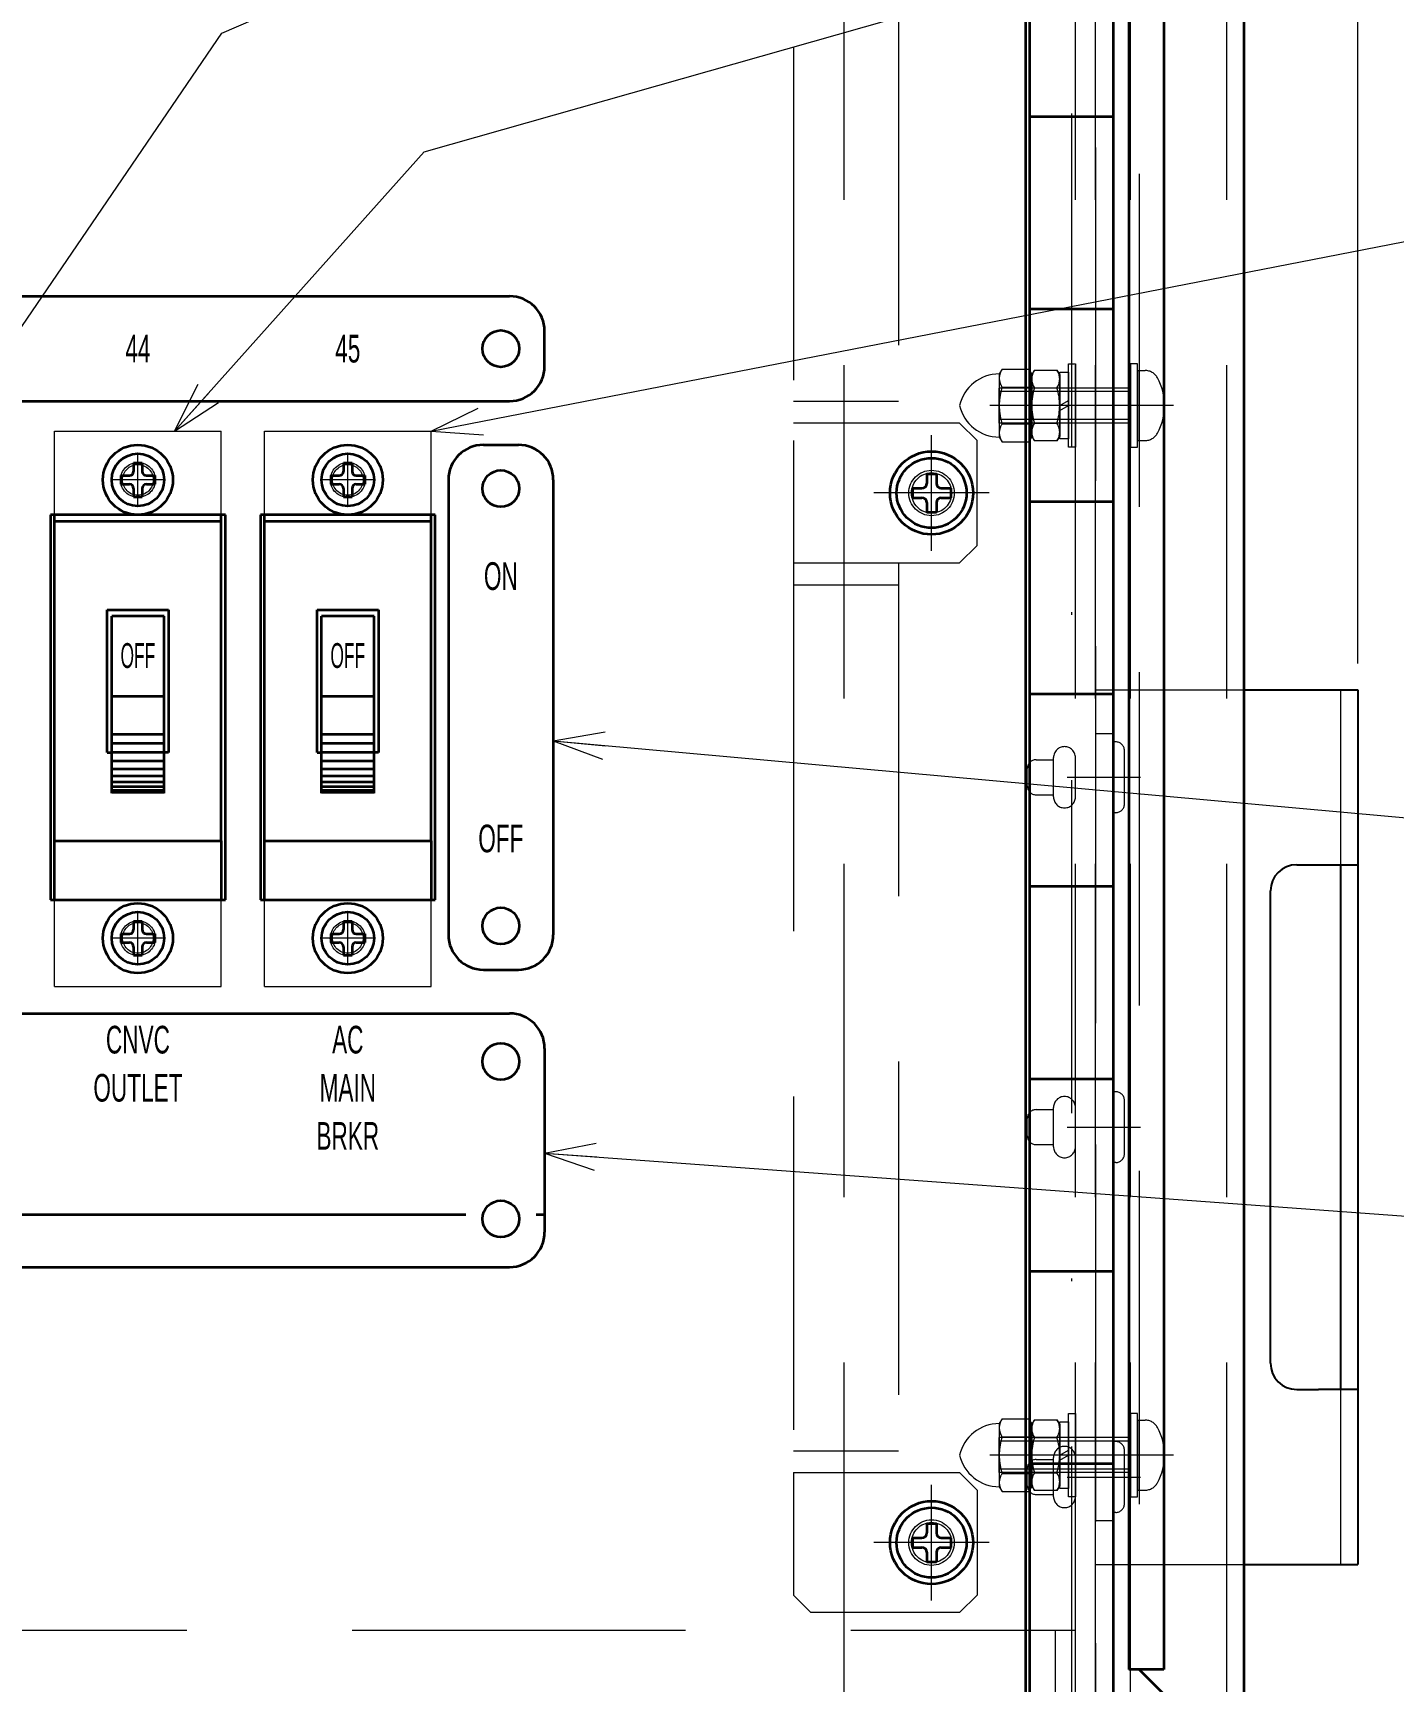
# Model space of a CAD drawing. Header units: millimetres. Extents: x 10 to 832, y 7 to 590.
# Drawn here: x 447 to 498.8, y 248.1 to 310.9 of the extents above; entities that cross this region are included whole.
import ezdxf
from ezdxf.enums import TextEntityAlignment as Align

# ---------------------------------------------------------------- set-up
doc = ezdxf.new("R2010")
doc.units = ezdxf.units.MM
doc.linetypes.add('DASHDOT', pattern=[25.3, 12.7, -6.3, 0, -6.3])
doc.linetypes.add('DASHED', pattern=[19, 12.7, -6.3])
for name, color, linetype in [('GR1_01', 7, 'Continuous'), ('GR1_02', 7, 'Continuous'), ('GR1_03', 7, 'Continuous'), ('GR1_04', 7, 'Continuous'), ('GR1_07', 7, 'Continuous'), ('GR1_08', 7, 'Continuous'), ('GR1_10', 7, 'Continuous'), ('GR1_11', 7, 'Continuous'), ('GR1_15', 7, 'Continuous'), ('GR1_16', 7, 'Continuous')]:
    doc.layers.add(name, color=color, linetype=linetype)
doc.styles.add('HG丸ｺﾞｼｯｸM-PRO', font='')
doc.styles.get('HG丸ｺﾞｼｯｸM-PRO').set_extended_font_data('HG丸ｺﾞｼｯｸM-PRO')

# ---------------------------------------------------------------- blocks, each defined once
blk = doc.blocks.new('BLKF030')
at = {"layer": 'GR1_04', "color": 3, "linetype": 'Continuous', "lineweight": 35}
for p, q in [((455.825, 277.833), (455.825, 292.498)), ((455.825, 292.253), (462.175, 292.253)), ((462.175, 280.077), (462.175, 292.498)), ((457.833, 283.447), (457.833, 288.88)), ((457.833, 288.88), (460.167, 288.88)), ((460, 288.644), (458, 288.644)), ((458, 281.889), (458, 288.644)), ((460, 281.889), (460, 288.644)), ((460.167, 288.88), (460.167, 283.447)), ((458, 285.596), (460, 285.596)), ((460, 284.131), (458, 284.131)), ((457.833, 283.447), (458, 283.447)), ((460, 283.78), (458, 283.78)), ((460, 283.438), (458, 283.438)), ((460.167, 283.447), (460, 283.447)), ((460, 283.113), (458, 283.113)), ((460, 282.813), (458, 282.813)), ((460, 282.546), (458, 282.546)), ((460, 282.317), (458, 282.317)), ((460, 282.134), (458, 282.134)), ((460, 281.999), (458, 281.999)), ((460, 281.917), (458, 281.917)), ((455.825, 280.077), (462.175, 280.077)), ((462.175, 280.077), (462.175, 277.833))]:
    blk.add_line(p, q, dxfattribs=at)
at = {"layer": 'GR1_04', "color": 3, "linetype": 'Continuous', "lineweight": 35, "style": 'HG丸ｺﾞｼｯｸM-PRO', "width": 0.52295}
blk.add_text('OFF', height=0.9455, dxfattribs=at).set_placement((458.999, 287.139), align=Align.MIDDLE_CENTER)
blk = doc.blocks.new('BLKF029')
at = {"layer": 'GR1_04', "color": 4, "linetype": 'DASHED', "lineweight": 13}
for p, q in [((455.825, 292.498), (455.825, 295.69)), ((455.825, 295.69), (462.175, 295.69)), ((462.175, 292.498), (462.175, 295.69)), ((455.825, 274.523), (455.825, 277.833)), ((462.175, 274.523), (462.175, 277.833)), ((455.825, 274.523), (462.175, 274.523))]:
    blk.add_line(p, q, dxfattribs=at)
for centre in [(459, 293.833), (459, 276.377)]:
    blk.add_circle(centre, 0.585, dxfattribs=at)
at = {"layer": 'GR1_04', "color": 3, "linetype": 'Continuous', "lineweight": 35}
blk.add_blockref('BLKF030', (0, 0), dxfattribs=at)
blk = doc.blocks.new('BLKF031')
at = {"layer": 'GR1_04', "color": 3, "linetype": 'Continuous', "lineweight": 35}
for p, q in [((458.35, 293.996), (458.35, 293.671)), ((458.35, 293.996), (458.675, 293.996)), ((458.838, 294.483), (459.163, 294.483)), ((458.838, 294.483), (458.838, 294.158)), ((459.163, 294.483), (459.163, 294.158)), ((459.325, 293.996), (459.65, 293.996)), ((459.65, 293.996), (459.65, 293.671)), ((458.35, 293.671), (458.675, 293.671)), ((458.838, 293.508), (458.838, 293.183)), ((459.163, 293.508), (459.163, 293.183)), ((459.325, 293.671), (459.65, 293.671)), ((458.838, 293.183), (459.163, 293.183))]:
    blk.add_line(p, q, dxfattribs=at)
for radius in [1.333, 1]:
    blk.add_circle((459, 293.833), radius, dxfattribs=at)
for centre, start, end in [((458.675, 294.158), 270, 0), ((459.325, 294.158), 180, 270), ((458.675, 293.508), 0, 90), ((459.325, 293.508), 90, 180)]:
    blk.add_arc(centre, 0.163, start, end, dxfattribs=at)
blk = doc.blocks.new('BLKF032')
at = {"layer": 'GR1_04', "color": 3, "linetype": 'Continuous', "lineweight": 35}
for p, q in [((458.838, 277.017), (459.163, 277.017)), ((458.838, 277.017), (458.838, 276.692)), ((459.163, 277.017), (459.163, 276.692)), ((458.35, 276.529), (458.35, 276.204)), ((458.35, 276.529), (458.675, 276.529)), ((459.325, 276.529), (459.65, 276.529)), ((459.65, 276.529), (459.65, 276.204)), ((458.35, 276.204), (458.675, 276.204)), ((458.838, 276.042), (458.838, 275.717)), ((459.163, 276.042), (459.163, 275.717)), ((459.325, 276.204), (459.65, 276.204)), ((458.838, 275.717), (459.163, 275.717))]:
    blk.add_line(p, q, dxfattribs=at)
for radius in [1.333, 1]:
    blk.add_circle((459, 276.367), radius, dxfattribs=at)
for centre, start, end in [((458.675, 276.692), 270, 0), ((459.325, 276.692), 180, 270), ((458.675, 276.042), 0, 90), ((459.325, 276.042), 90, 180)]:
    blk.add_arc(centre, 0.163, start, end, dxfattribs=at)
blk = doc.blocks.new('BLKF034')
at = {"layer": 'GR1_04', "color": 3, "linetype": 'Continuous', "lineweight": 35}
for p, q in [((447.825, 277.833), (447.825, 292.498)), ((447.825, 292.253), (454.175, 292.253)), ((454.175, 280.077), (454.175, 292.498)), ((449.833, 283.447), (449.833, 288.88)), ((449.833, 288.88), (452.167, 288.88)), ((452, 288.644), (450, 288.644)), ((450, 281.889), (450, 288.644)), ((452, 281.889), (452, 288.644)), ((452.167, 288.88), (452.167, 283.447)), ((450, 285.596), (452, 285.596)), ((452, 284.131), (450, 284.131)), ((449.833, 283.447), (450, 283.447)), ((452, 283.78), (450, 283.78)), ((452, 283.438), (450, 283.438)), ((452.167, 283.447), (452, 283.447)), ((452, 283.113), (450, 283.113)), ((452, 282.813), (450, 282.813)), ((452, 282.546), (450, 282.546)), ((452, 282.317), (450, 282.317)), ((452, 282.134), (450, 282.134)), ((452, 281.999), (450, 281.999)), ((452, 281.917), (450, 281.917)), ((447.825, 280.077), (454.175, 280.077)), ((454.175, 280.077), (454.175, 277.833))]:
    blk.add_line(p, q, dxfattribs=at)
at = {"layer": 'GR1_04', "color": 3, "linetype": 'Continuous', "lineweight": 35, "style": 'HG丸ｺﾞｼｯｸM-PRO', "width": 0.52295}
blk.add_text('OFF', height=0.9455, dxfattribs=at).set_placement((450.999, 287.139), align=Align.MIDDLE_CENTER)
blk = doc.blocks.new('BLKF033')
at = {"layer": 'GR1_04', "color": 4, "linetype": 'DASHED', "lineweight": 13}
for p, q in [((447.825, 292.498), (447.825, 295.69)), ((447.825, 295.69), (454.175, 295.69)), ((454.175, 292.498), (454.175, 295.69)), ((447.825, 274.523), (447.825, 277.833)), ((454.175, 274.523), (454.175, 277.833)), ((447.825, 274.523), (454.175, 274.523))]:
    blk.add_line(p, q, dxfattribs=at)
for centre in [(451, 293.833), (451, 276.377)]:
    blk.add_circle(centre, 0.585, dxfattribs=at)
at = {"layer": 'GR1_04', "color": 3, "linetype": 'Continuous', "lineweight": 35}
blk.add_blockref('BLKF034', (0, 0), dxfattribs=at)
blk = doc.blocks.new('BLKF035')
at = {"layer": 'GR1_04', "color": 3, "linetype": 'Continuous', "lineweight": 35}
for p, q in [((450.35, 293.996), (450.35, 293.671)), ((450.35, 293.996), (450.675, 293.996)), ((450.838, 294.483), (451.163, 294.483)), ((450.838, 294.483), (450.838, 294.158)), ((451.163, 294.483), (451.163, 294.158)), ((451.325, 293.996), (451.65, 293.996)), ((451.65, 293.996), (451.65, 293.671)), ((450.35, 293.671), (450.675, 293.671)), ((450.838, 293.508), (450.838, 293.183)), ((451.163, 293.508), (451.163, 293.183)), ((451.325, 293.671), (451.65, 293.671)), ((450.838, 293.183), (451.163, 293.183))]:
    blk.add_line(p, q, dxfattribs=at)
for radius in [1.333, 1]:
    blk.add_circle((451, 293.833), radius, dxfattribs=at)
for centre, start, end in [((450.675, 294.158), 270, 0), ((451.325, 294.158), 180, 270), ((450.675, 293.508), 0, 90), ((451.325, 293.508), 90, 180)]:
    blk.add_arc(centre, 0.163, start, end, dxfattribs=at)
blk = doc.blocks.new('BLKF036')
at = {"layer": 'GR1_04', "color": 3, "linetype": 'Continuous', "lineweight": 35}
for p, q in [((450.838, 277.017), (451.163, 277.017)), ((450.838, 277.017), (450.838, 276.692)), ((451.163, 277.017), (451.163, 276.692)), ((450.35, 276.529), (450.35, 276.204)), ((450.35, 276.529), (450.675, 276.529)), ((451.325, 276.529), (451.65, 276.529)), ((451.65, 276.529), (451.65, 276.204)), ((450.35, 276.204), (450.675, 276.204)), ((450.838, 276.042), (450.838, 275.717)), ((451.163, 276.042), (451.163, 275.717)), ((451.325, 276.204), (451.65, 276.204)), ((450.838, 275.717), (451.163, 275.717))]:
    blk.add_line(p, q, dxfattribs=at)
for radius in [1.333, 1]:
    blk.add_circle((451, 276.367), radius, dxfattribs=at)
for centre, start, end in [((450.675, 276.692), 270, 0), ((451.325, 276.692), 180, 270), ((450.675, 276.042), 0, 90), ((451.325, 276.042), 90, 180)]:
    blk.add_arc(centre, 0.163, start, end, dxfattribs=at)
blk = doc.blocks.new('BLKF045')
at = {"layer": 'GR1_08', "color": 3, "linetype": 'Continuous', "lineweight": 35}
for p, q in [((464.167, 295.167), (465.5, 295.167)), ((462.833, 293.833), (462.833, 276.5)), ((466.833, 293.833), (466.833, 276.5)), ((464.167, 275.167), (465.5, 275.167))]:
    blk.add_line(p, q, dxfattribs=at)
for centre in [(464.833, 293.5), (464.833, 276.833)]:
    blk.add_circle(centre, 0.7, dxfattribs=at)
for centre, start, end in [((464.167, 293.833), 90, 180), ((465.5, 293.833), 360, 90), ((464.167, 276.5), 180, 270), ((465.5, 276.5), 270, 360)]:
    blk.add_arc(centre, 1.333, start, end, dxfattribs=at)
blk = doc.blocks.new('BLKF046')
at = {"layer": 'GR1_01', "color": 4, "linetype": 'DASHDOT', "lineweight": 13}
for p, q in [((419, 292.833), (419, 294.833)), ((427, 292.833), (427, 294.833)), ((435, 292.833), (435, 294.833)), ((443, 292.833), (443, 294.833)), ((451, 292.833), (451, 294.833)), ((459, 292.833), (459, 294.833)), ((420, 293.833), (418, 293.833)), ((428, 293.833), (426, 293.833)), ((436, 293.833), (434, 293.833)), ((444, 293.833), (442, 293.833)), ((452, 293.833), (450, 293.833)), ((460, 293.833), (458, 293.833)), ((419, 275.367), (419, 277.367)), ((427, 275.367), (427, 277.367)), ((435, 275.367), (435, 277.367)), ((443, 275.367), (443, 277.367)), ((451, 275.367), (451, 277.367)), ((459, 275.367), (459, 277.367)), ((420, 276.367), (418, 276.367)), ((428, 276.367), (426, 276.367)), ((436, 276.367), (434, 276.367)), ((444, 276.367), (442, 276.367)), ((452, 276.367), (450, 276.367)), ((460, 276.367), (458, 276.367))]:
    blk.add_line(p, q, dxfattribs=at)
at = {"layer": 'GR1_01', "color": 4, "linetype": 'DASHED', "lineweight": 13}
for p, q in [((422.333, 292.5), (415.667, 292.5)), ((415.667, 292.5), (415.667, 277.833)), ((422.333, 277.833), (422.333, 292.5)), ((430.333, 292.5), (423.667, 292.5)), ((423.667, 292.5), (423.667, 277.833)), ((430.333, 277.833), (430.333, 292.5)), ((415.667, 277.833), (422.333, 277.833)), ((423.667, 277.833), (430.333, 277.833))]:
    blk.add_line(p, q, dxfattribs=at)
at = {"layer": 'GR1_01', "color": 3, "linetype": 'Continuous', "lineweight": 35}
for p, q in [((438.333, 292.5), (431.667, 292.5)), ((431.667, 292.5), (431.667, 277.833)), ((438.333, 277.833), (438.333, 292.5)), ((446.333, 292.5), (439.667, 292.5)), ((439.667, 292.5), (439.667, 277.833)), ((446.333, 277.833), (446.333, 292.5)), ((454.333, 292.5), (447.667, 292.5)), ((447.667, 292.5), (447.667, 277.833)), ((454.333, 277.833), (454.333, 292.5)), ((462.333, 292.5), (455.667, 292.5)), ((455.667, 292.5), (455.667, 277.833)), ((462.333, 277.833), (462.333, 292.5)), ((431.667, 277.833), (438.333, 277.833)), ((439.667, 277.833), (446.333, 277.833)), ((447.667, 277.833), (454.333, 277.833)), ((455.667, 277.833), (462.333, 277.833))]:
    blk.add_line(p, q, dxfattribs=at)
at = {"layer": 'GR1_01', "color": 4, "linetype": 'DASHED', "lineweight": 13}
for centre in [(419, 293.833), (427, 293.833), (435, 293.833), (443, 293.833), (451, 293.833), (459, 293.833), (419, 276.367), (427, 276.367), (435, 276.367), (443, 276.367), (451, 276.367), (459, 276.367)]:
    blk.add_circle(centre, 0.667, dxfattribs=at)
blk = doc.blocks.new('BLKF047')
at = {"layer": 'GR1_08', "color": 3, "linetype": 'Continuous', "lineweight": 35}
for p, q in [((412.5, 300.833), (465.167, 300.833)), ((411.167, 298.167), (411.167, 299.5)), ((466.5, 298.167), (466.5, 299.5)), ((412.5, 296.833), (465.167, 296.833))]:
    blk.add_line(p, q, dxfattribs=at)
for centre in [(412.833, 298.833), (464.833, 298.833)]:
    blk.add_circle(centre, 0.7, dxfattribs=at)
for centre, start, end in [((412.5, 299.5), 90, 180), ((465.167, 299.5), 360, 90), ((412.5, 298.167), 180, 270), ((465.167, 298.167), 270, 360)]:
    blk.add_arc(centre, 1.333, start, end, dxfattribs=at)
blk = doc.blocks.new('BLKF049')
at = {"layer": 'GR1_08', "color": 3, "linetype": 'Continuous', "lineweight": 35}
for p, q in [((412.833, 273.5), (465.167, 273.5)), ((411.5, 272.167), (411.5, 265.167)), ((466.5, 272.167), (466.5, 265.167)), ((411.5, 265.833), (411.827, 265.833)), ((414.506, 265.833), (463.494, 265.833)), ((466.173, 265.833), (466.5, 265.833)), ((412.833, 263.833), (465.167, 263.833))]:
    blk.add_line(p, q, dxfattribs=at)
for centre in [(413.167, 271.667), (464.833, 271.667), (413.167, 265.667), (464.833, 265.667)]:
    blk.add_circle(centre, 0.7, dxfattribs=at)
for centre, start, end in [((412.833, 272.167), 90, 180), ((465.167, 272.167), 0, 90), ((412.833, 265.167), 180, 270), ((465.167, 265.167), 270, 0)]:
    blk.add_arc(centre, 1.333, start, end, dxfattribs=at)
blk = doc.blocks.new('BLKF048')
at = {"layer": 'GR1_08', "color": 3, "linetype": 'Continuous', "lineweight": 35}
blk.add_blockref('BLKF049', (0, 0), dxfattribs=at)
blk = doc.blocks.new('BLKF052')
at = {"layer": 'GR1_01', "color": 3, "linetype": 'Continuous', "lineweight": 35}
blk.add_line((484.833, 384.167), (484.833, 245.833), dxfattribs=at)
blk = doc.blocks.new('BLKF063')
at = {"layer": 'GR1_02', "color": 4, "linetype": 'DASHED', "lineweight": 13}
for p, q in [((486.733, 247.5), (486.733, 382.5)), ((487.5, 247.5), (487.5, 382.5))]:
    blk.add_line(p, q, dxfattribs=at)
blk = doc.blocks.new('BLKF064')
at = {"layer": 'GR1_02', "color": 4, "linetype": 'DASHED', "lineweight": 13}
for p, q in [((403.267, 250.833), (404.033, 250.833)), ((403.267, 245.767), (403.267, 250.833)), ((404.033, 245.767), (404.033, 250.833)), ((440.167, 250), (439.167, 249)), ((440.167, 250), (486.733, 250)), ((485.967, 245.767), (485.967, 250)), ((486.733, 245.767), (486.733, 250)), ((439.167, 245.833), (439.167, 249)), ((403.267, 245.767), (404.033, 245.767)), ((404.033, 245), (404.033, 245.767)), ((404.033, 245.767), (485.967, 245.767))]:
    blk.add_line(p, q, dxfattribs=at)
at = {"layer": 'GR1_02', "color": 3, "linetype": 'Continuous', "lineweight": 35}
for p, q in [((439.167, 245), (439.167, 245.833)), ((485.967, 245), (485.967, 245.767)), ((485.967, 245.767), (486.733, 245.767)), ((485.967, 245), (404.033, 245))]:
    blk.add_line(p, q, dxfattribs=at)
at = {"layer": 'GR1_02', "color": 4, "linetype": 'DASHED', "lineweight": 13}
blk.add_arc((404.033, 245.767), 0.767, 180, 270, dxfattribs=at)
at = {"layer": 'GR1_02', "color": 3, "linetype": 'Continuous', "lineweight": 35}
blk.add_arc((485.967, 245.767), 0.767, 270, 0, dxfattribs=at)
blk = doc.blocks.new('BLKF071')
at = {"layer": 'GR1_10', "color": 3, "linetype": 'Continuous', "lineweight": 35}
for p, q in [((481.067, 254.067), (481.433, 254.067)), ((481.067, 254.067), (481.067, 253.7)), ((481.433, 254.067), (481.433, 253.7)), ((480.517, 253.517), (480.517, 253.15)), ((480.517, 253.517), (480.883, 253.517)), ((480.517, 253.15), (480.883, 253.15)), ((481.617, 253.517), (481.983, 253.517)), ((481.617, 253.15), (481.983, 253.15)), ((481.983, 253.517), (481.983, 253.15)), ((481.067, 252.967), (481.067, 252.6)), ((481.067, 252.6), (481.433, 252.6)), ((481.433, 252.967), (481.433, 252.6))]:
    blk.add_line(p, q, dxfattribs=at)
for radius in [1.583, 1.333]:
    blk.add_circle((481.25, 253.333), radius, dxfattribs=at)
for centre, start, end in [((480.883, 253.7), 270, 0), ((480.883, 252.967), 0, 90), ((481.617, 253.7), 180, 270), ((481.617, 252.967), 90, 180)]:
    blk.add_arc(centre, 0.183, start, end, dxfattribs=at)
blk = doc.blocks.new('BLKF072')
at = {"layer": 'GR1_10', "color": 3, "linetype": 'Continuous', "lineweight": 35}
for p, q in [((481.067, 294.067), (481.433, 294.067)), ((481.067, 294.067), (481.067, 293.7)), ((481.433, 294.067), (481.433, 293.7)), ((480.517, 293.517), (480.517, 293.15)), ((480.517, 293.517), (480.883, 293.517)), ((481.617, 293.517), (481.983, 293.517)), ((481.983, 293.517), (481.983, 293.15)), ((480.517, 293.15), (480.883, 293.15)), ((481.067, 292.967), (481.067, 292.6)), ((481.433, 292.967), (481.433, 292.6)), ((481.617, 293.15), (481.983, 293.15)), ((481.067, 292.6), (481.433, 292.6))]:
    blk.add_line(p, q, dxfattribs=at)
for radius in [1.583, 1.333]:
    blk.add_circle((481.25, 293.333), radius, dxfattribs=at)
for centre, start, end in [((480.883, 293.7), 270, 0), ((481.617, 293.7), 180, 270), ((480.883, 292.967), 0, 90), ((481.617, 292.967), 90, 180)]:
    blk.add_arc(centre, 0.183, start, end, dxfattribs=at)
blk = doc.blocks.new('BLKF080')
at = {"layer": 'GR1_07', "color": 4, "linetype": 'DASHDOT', "lineweight": 13}
for p, q in [((486.583, 383.994), (486.583, 245.661)), ((490.238, 296.667), (484.238, 296.667)), ((481.25, 291.133), (481.25, 295.533)), ((483.45, 293.333), (479.05, 293.333)), ((490.238, 256.667), (484.238, 256.667)), ((481.25, 251.133), (481.25, 255.533)), ((483.45, 253.333), (479.05, 253.333))]:
    blk.add_line(p, q, dxfattribs=at)
at = {"layer": 'GR1_07', "color": 4, "linetype": 'DASHED', "lineweight": 13}
for p, q in [((477.917, 247.5), (477.917, 382.5)), ((487.5, 382.5), (487.5, 247.5))]:
    blk.add_line(p, q, dxfattribs=at)
at = {"layer": 'GR1_07', "color": 3, "linetype": 'Continuous', "lineweight": 35}
for p, q in [((485, 247.5), (485, 382.5)), ((488.167, 382.5), (488.167, 247.5)), ((486.5, 307.667), (485, 307.667)), ((488.167, 307.667), (486.5, 307.667)), ((486.5, 300.333), (485, 300.333)), ((488.167, 300.333), (486.5, 300.333)), ((486.5, 293), (485, 293)), ((488.167, 293), (486.5, 293)), ((486.5, 285.667), (485, 285.667)), ((488.167, 285.667), (486.5, 285.667)), ((486.5, 278.333), (485, 278.333)), ((488.167, 278.333), (486.5, 278.333)), ((486.5, 271), (485, 271)), ((488.167, 271), (486.5, 271)), ((486.5, 263.667), (485, 263.667)), ((488.167, 263.667), (486.5, 263.667)), ((486.5, 256.333), (485, 256.333)), ((488.167, 256.333), (486.5, 256.333))]:
    blk.add_line(p, q, dxfattribs=at)
at = {"layer": 'GR1_07', "color": 4, "linetype": 'DASHED', "lineweight": 13}
for centre in [(481.25, 293.333), (481.25, 253.333)]:
    blk.add_circle(centre, 0.867, dxfattribs=at)
blk = doc.blocks.new('BLKF240')
at = {"layer": 'GR1_10', "color": 4, "linetype": 'DASHED', "lineweight": 13}
for p, q in [((483.937, 298.056), (483.829, 297.87)), ((483.829, 297.87), (483.829, 297.708)), ((483.829, 297.708), (483.829, 296.667)), ((483.937, 298.056), (484.959, 298.056)), ((485.067, 297.87), (484.959, 298.056)), ((485.067, 297.87), (485.067, 297.708)), ((485.067, 297.708), (485.067, 296.667)), ((483.937, 297.361), (484.959, 297.361)), ((483.829, 296.667), (483.829, 295.625)), ((485.067, 296.667), (485.067, 295.625)), ((483.937, 295.972), (484.959, 295.972)), ((483.829, 295.625), (483.829, 295.464)), ((483.829, 295.464), (483.937, 295.278)), ((483.937, 295.278), (484.959, 295.278)), ((484.959, 295.278), (485.067, 295.464)), ((485.067, 295.625), (485.067, 295.464))]:
    blk.add_line(p, q, dxfattribs=at)
for centre, start, end in [((483.829, 296.318), 90, 167.00131), ((483.829, 297.016), 192.99869, 270)]:
    blk.add_arc(centre, 1.552, start, end, dxfattribs=at)
for points in [[(483.937, 298.056), (483.871, 297.942), (483.829, 297.827), (483.829, 297.708)], [(484.959, 297.361), (485.025, 297.475), (485.067, 297.59), (485.067, 297.708)], [(483.937, 295.972), (483.871, 295.859), (483.829, 295.743), (483.829, 295.625)], [(484.959, 295.278), (485.025, 295.391), (485.067, 295.507), (485.067, 295.625)]]:
    blk.add_open_spline(points, degree=3, dxfattribs=at)
for points in [[(483.829, 297.708), (483.829, 297.649), (483.84, 297.591), (483.877, 297.475), (483.904, 297.418), (483.937, 297.361)], [(485.067, 297.708), (485.067, 297.767), (485.056, 297.826), (485.019, 297.942), (484.992, 297.999), (484.959, 298.056)], [(483.937, 297.361), (483.904, 297.248), (483.877, 297.132), (483.839, 296.901), (483.829, 296.784), (483.829, 296.667)], [(484.959, 297.361), (484.992, 297.248), (485.019, 297.132), (485.057, 296.901), (485.067, 296.784), (485.067, 296.667)], [(483.829, 296.667), (483.829, 296.549), (483.84, 296.43), (483.877, 296.198), (483.904, 296.084), (483.937, 295.972)], [(485.067, 296.667), (485.067, 296.549), (485.056, 296.43), (485.019, 296.198), (484.992, 296.084), (484.959, 295.972)], [(485.067, 295.625), (485.067, 295.684), (485.056, 295.743), (485.019, 295.858), (484.992, 295.916), (484.959, 295.972)], [(483.829, 295.625), (483.829, 295.566), (483.84, 295.507), (483.877, 295.391), (483.904, 295.334), (483.937, 295.278)]]:
    blk.add_open_spline(points, degree=3, knots=[0, 0, 0, 0, 0.5, 0.5, 1, 1, 1, 1], dxfattribs=at)
blk = doc.blocks.new('BLKF241')
at = {"layer": 'GR1_10', "color": 4, "linetype": 'DASHED', "lineweight": 13}
for p, q in [((483.937, 258.056), (483.829, 257.87)), ((483.829, 257.87), (483.829, 257.708)), ((483.829, 257.708), (483.829, 256.667)), ((483.937, 258.056), (484.959, 258.056)), ((485.067, 257.87), (484.959, 258.056)), ((485.067, 257.87), (485.067, 257.708)), ((485.067, 257.708), (485.067, 256.667)), ((483.937, 257.361), (484.959, 257.361)), ((483.829, 256.667), (483.829, 255.625)), ((485.067, 256.667), (485.067, 255.625)), ((483.829, 255.625), (483.829, 255.464)), ((483.937, 255.972), (484.959, 255.972)), ((485.067, 255.625), (485.067, 255.464)), ((483.829, 255.464), (483.937, 255.278)), ((483.937, 255.278), (484.959, 255.278)), ((484.959, 255.278), (485.067, 255.464))]:
    blk.add_line(p, q, dxfattribs=at)
for centre, start, end in [((483.829, 256.318), 90, 167.00131), ((483.829, 257.016), 192.99869, 270)]:
    blk.add_arc(centre, 1.552, start, end, dxfattribs=at)
for points in [[(483.937, 258.056), (483.871, 257.942), (483.829, 257.827), (483.829, 257.708)], [(484.959, 257.361), (485.025, 257.475), (485.067, 257.59), (485.067, 257.708)], [(483.937, 255.972), (483.871, 255.859), (483.829, 255.743), (483.829, 255.625)], [(484.959, 255.278), (485.025, 255.391), (485.067, 255.507), (485.067, 255.625)]]:
    blk.add_open_spline(points, degree=3, dxfattribs=at)
for points in [[(483.829, 257.708), (483.829, 257.649), (483.84, 257.591), (483.877, 257.475), (483.904, 257.418), (483.937, 257.361)], [(485.067, 257.708), (485.067, 257.767), (485.056, 257.826), (485.019, 257.942), (484.992, 257.999), (484.959, 258.056)], [(483.937, 257.361), (483.904, 257.248), (483.877, 257.132), (483.839, 256.901), (483.829, 256.784), (483.829, 256.667)], [(484.959, 257.361), (484.992, 257.248), (485.019, 257.132), (485.057, 256.901), (485.067, 256.784), (485.067, 256.667)], [(483.829, 256.667), (483.829, 256.549), (483.84, 256.43), (483.877, 256.198), (483.904, 256.084), (483.937, 255.972)], [(485.067, 256.667), (485.067, 256.549), (485.056, 256.43), (485.019, 256.198), (484.992, 256.084), (484.959, 255.972)], [(483.829, 255.625), (483.829, 255.566), (483.84, 255.507), (483.877, 255.391), (483.904, 255.334), (483.937, 255.278)], [(485.067, 255.625), (485.067, 255.684), (485.056, 255.743), (485.019, 255.858), (484.992, 255.916), (484.959, 255.972)]]:
    blk.add_open_spline(points, degree=3, knots=[0, 0, 0, 0, 0.5, 0.5, 1, 1, 1, 1], dxfattribs=at)
blk = doc.blocks.new('BLKF242')
at = {"layer": 'GR1_10', "color": 4, "linetype": 'DASHED', "lineweight": 13}
for p, q in [((489.1, 258.25), (488.833, 258.25)), ((488.833, 258.25), (488.833, 255.083)), ((489.1, 255.083), (489.1, 258.25)), ((489.1, 258), (489.386, 258)), ((489.1, 258), (489.1, 255.333)), ((488.833, 257.333), (483.808, 257.333)), ((483.808, 257.333), (483.808, 256)), ((488.833, 257.2), (483.808, 257.2)), ((488.833, 257.333), (488.833, 256)), ((488.833, 256.133), (483.808, 256.133)), ((488.833, 256), (483.808, 256)), ((488.833, 255.083), (489.1, 255.083)), ((489.1, 255.333), (489.386, 255.333))]:
    blk.add_line(p, q, dxfattribs=at)
at = {"layer": 'GR1_10', "color": 4, "linetype": 'DASHDOT', "lineweight": 13}
blk.add_line((490.467, 256.667), (483.475, 256.667), dxfattribs=at)
at = {"layer": 'GR1_10', "color": 4, "linetype": 'DASHED', "lineweight": 13}
for centre, radius, start, end in [((489.386, 257.458), 0.542, 29.15537, 90), ((487.967, 256.667), 2.167, 330.84463, 29.15537), ((489.386, 255.875), 0.542, 270, 330.84463)]:
    blk.add_arc(centre, radius, start, end, dxfattribs=at)
blk = doc.blocks.new('FXTIP_ARROW_S')
at = {"color": 0, "linetype": 'Continuous', "lineweight": -2}
for q in [(-1, 0), (-0.966, 0.259), (-0.966, -0.259)]:
    blk.add_line((0, 0), q, dxfattribs=at)
blk = doc.blocks.new('BLKF347')
at = {"layer": 'GR1_10', "color": 4, "linetype": 'DASHED', "lineweight": 13}
for p, q in [((486.467, 255.083), (486.467, 258.25)), ((486.467, 258.25), (486.733, 258.25)), ((486.733, 258.25), (486.733, 255.083)), ((485.067, 257.833), (485.171, 258.014)), ((485.067, 255.5), (485.067, 257.833)), ((485.171, 258.014), (486.029, 258.014)), ((486.029, 258.014), (486.133, 257.833)), ((486.133, 255.4), (486.133, 257.933)), ((486.133, 257.933), (486.467, 257.933)), ((486.133, 257.833), (486.133, 255.5)), ((486.467, 257.933), (486.467, 255.4)), ((485.171, 257.34), (486.029, 257.34)), ((486.133, 256.667), (486.467, 256.859)), ((486.133, 256.474), (486.467, 256.667)), ((485.171, 255.993), (486.029, 255.993)), ((485.171, 255.32), (485.067, 255.5)), ((486.029, 255.32), (485.171, 255.32)), ((486.133, 255.5), (486.029, 255.32)), ((486.467, 255.4), (486.133, 255.4)), ((486.733, 255.083), (486.467, 255.083))]:
    blk.add_line(p, q, dxfattribs=at)
for centre, radius, start, end in [((485.663, 257.677), 0.596, 145.61575, 214.38425), ((485.537, 257.677), 0.596, 325.61575, 34.38425), ((487.296, 256.667), 2.229, 162.41205, 197.58795), ((483.904, 256.667), 2.229, 342.41205, 17.58795), ((485.663, 255.656), 0.596, 145.61575, 214.38425), ((485.537, 255.656), 0.596, 325.61575, 34.38425)]:
    blk.add_arc(centre, radius, start, end, dxfattribs=at)
blk = doc.blocks.new('BLKF348')
at = {"layer": 'GR1_10', "color": 4, "linetype": 'DASHED', "lineweight": 13}
for p, q in [((485.067, 297.833), (485.171, 298.014)), ((485.067, 295.5), (485.067, 297.833)), ((485.171, 298.014), (486.029, 298.014)), ((486.029, 298.014), (486.133, 297.833)), ((486.133, 295.4), (486.133, 297.933)), ((486.133, 297.933), (486.467, 297.933)), ((486.133, 297.833), (486.133, 295.5)), ((486.467, 295.083), (486.467, 298.25)), ((486.467, 298.25), (486.733, 298.25)), ((486.467, 297.933), (486.467, 295.4)), ((486.733, 298.25), (486.733, 295.083)), ((485.171, 297.34), (486.029, 297.34)), ((486.133, 296.667), (486.467, 296.859)), ((486.133, 296.474), (486.467, 296.667)), ((485.171, 295.993), (486.029, 295.993)), ((485.171, 295.32), (485.067, 295.5)), ((486.029, 295.32), (485.171, 295.32)), ((486.133, 295.5), (486.029, 295.32)), ((486.467, 295.4), (486.133, 295.4)), ((486.733, 295.083), (486.467, 295.083))]:
    blk.add_line(p, q, dxfattribs=at)
for centre, radius, start, end in [((485.663, 297.677), 0.596, 145.61575, 214.38425), ((485.537, 297.677), 0.596, 325.61575, 34.38425), ((487.296, 296.667), 2.229, 162.41205, 197.58795), ((483.904, 296.667), 2.229, 342.41205, 17.58795), ((485.663, 295.656), 0.596, 145.61575, 214.38425), ((485.537, 295.656), 0.596, 325.61575, 34.38425)]:
    blk.add_arc(centre, radius, start, end, dxfattribs=at)
blk = doc.blocks.new('BLKF396')
at = {"layer": 'GR1_10', "color": 3, "linetype": 'Continuous', "lineweight": 35}
for p, q in [((488.167, 382.5), (488.167, 247.5)), ((493.167, 247.5), (493.167, 382.5)), ((489.167, 248.5), (490.167, 247.5))]:
    blk.add_line(p, q, dxfattribs=at)
at = {"layer": 'GR1_10', "color": 4, "linetype": 'DASHED', "lineweight": 13}
for p, q in [((488.833, 247.5), (488.833, 382.5)), ((492.5, 247.5), (492.5, 382.5)), ((489.167, 381.5), (489.167, 248.5))]:
    blk.add_line(p, q, dxfattribs=at)
blk = doc.blocks.new('BLKF397')
at = {"layer": 'GR1_11', "color": 3, "linetype": 'Continuous', "lineweight": 35}
for p, q in [((488.767, 381.5), (488.767, 248.5)), ((490.1, 381.5), (490.1, 248.5)), ((490.1, 248.5), (488.767, 248.5))]:
    blk.add_line(p, q, dxfattribs=at)
at = {"layer": 'GR1_11', "color": 4, "linetype": 'DASHED', "lineweight": 13}
blk.add_line((489.167, 381.5), (489.167, 248.5), dxfattribs=at)
blk = doc.blocks.new('BLKF398')
at = {"layer": 'GR1_10', "color": 4, "linetype": 'DASHED', "lineweight": 13}
for p, q in [((489.1, 298.25), (488.833, 298.25)), ((488.833, 298.25), (488.833, 295.083)), ((489.1, 295.083), (489.1, 298.25)), ((489.1, 298), (489.386, 298)), ((489.1, 298), (489.1, 295.333)), ((488.833, 297.333), (483.808, 297.333)), ((483.808, 297.333), (483.808, 296)), ((488.833, 297.2), (483.808, 297.2)), ((488.833, 297.333), (488.833, 296)), ((488.833, 296.133), (483.808, 296.133)), ((488.833, 296), (483.808, 296)), ((489.1, 295.333), (489.386, 295.333)), ((488.833, 295.083), (489.1, 295.083))]:
    blk.add_line(p, q, dxfattribs=at)
at = {"layer": 'GR1_10', "color": 4, "linetype": 'DASHDOT', "lineweight": 13}
blk.add_line((490.467, 296.667), (483.475, 296.667), dxfattribs=at)
at = {"layer": 'GR1_10', "color": 4, "linetype": 'DASHED', "lineweight": 13}
for centre, radius, start, end in [((489.386, 297.458), 0.542, 29.15537, 90), ((487.967, 296.667), 2.167, 330.84463, 29.15537), ((489.386, 295.875), 0.542, 270, 330.84463)]:
    blk.add_arc(centre, radius, start, end, dxfattribs=at)
blk = doc.blocks.new('BLKF405')
at = {"layer": 'GR1_03', "color": 4, "linetype": 'DASHED', "lineweight": 13}
for p, q in [((479.983, 330.667), (479.983, 296)), ((475.983, 329.333), (475.983, 295.333)), ((475.983, 296.833), (479.983, 296.833)), ((482.317, 296), (475.983, 296)), ((482.317, 296), (482.983, 295.333)), ((475.983, 295.333), (475.983, 289)), ((482.983, 291.333), (482.983, 295.333)), ((482.983, 291.333), (482.317, 290.667)), ((475.983, 290.667), (482.317, 290.667)), ((479.983, 290.667), (479.983, 256)), ((475.983, 289.833), (479.983, 289.833)), ((475.983, 289.333), (475.983, 256)), ((475.983, 256.833), (479.983, 256.833)), ((475.983, 256), (482.317, 256)), ((475.983, 256), (475.983, 251.333)), ((482.317, 256), (482.983, 255.333)), ((482.983, 255.333), (482.983, 251.333)), ((476.65, 250.667), (475.983, 251.333)), ((482.983, 251.333), (482.317, 250.667)), ((482.317, 250.667), (476.65, 250.667))]:
    blk.add_line(p, q, dxfattribs=at)
for centre in [(481.25, 293.333), (481.25, 253.333)]:
    blk.add_circle(centre, 0.767, dxfattribs=at)
blk = doc.blocks.new('BLKF551')
at = {"layer": 'GR1_10', "color": 4, "linetype": 'DASHED', "lineweight": 13}
for p, q in [((487.5, 285.833), (487.5, 252.5)), ((487.5, 285.833), (493.167, 285.833)), ((488.167, 285.833), (488.167, 252.5)), ((496.833, 285.833), (496.833, 279.167)), ((487.5, 284.167), (488.167, 284.167)), ((496.833, 259.167), (496.833, 252.5)), ((488.167, 254.167), (487.5, 254.167)), ((487.5, 252.5), (493.167, 252.5))]:
    blk.add_line(p, q, dxfattribs=at)
at = {"layer": 'GR1_10', "color": 3, "linetype": 'Continuous', "lineweight": 25}
for p, q in [((493.167, 285.833), (497.5, 285.833)), ((497.5, 285.833), (497.5, 252.5)), ((495.167, 279.167), (496, 279.167)), ((496, 279.167), (497.5, 279.167)), ((496.833, 279.167), (496.833, 259.167)), ((494.167, 260.167), (494.167, 278.167)), ((495.167, 259.167), (496, 259.167)), ((497.5, 259.167), (496, 259.167)), ((493.167, 252.5), (497.5, 252.5))]:
    blk.add_line(p, q, dxfattribs=at)
for centre, start, end in [((495.167, 278.167), 90, 180), ((495.167, 260.167), 180, 270)]:
    blk.add_arc(centre, 1, start, end, dxfattribs=at)
blk = doc.blocks.new('BLKF550')
at = {"layer": 'GR1_10', "color": 4, "linetype": 'DASHDOT', "lineweight": 13}
for p, q in [((486.415, 282.5), (489.215, 282.5)), ((486.415, 269.167), (489.215, 269.167)), ((486.415, 255.833), (489.215, 255.833))]:
    blk.add_line(p, q, dxfattribs=at)
at = {"layer": 'GR1_10', "color": 3, "linetype": 'Continuous', "lineweight": 25}
blk.add_blockref('BLKF551', (0, 0), dxfattribs=at)
blk = doc.blocks.new('BLKF628')
at = {"layer": 'GR1_10', "color": 4, "linetype": 'DASHED', "lineweight": 13}
for p, q in [((488.267, 283.85), (488.167, 283.85)), ((488.6, 281.483), (488.6, 283.517)), ((484.898, 282.167), (484.898, 282.833)), ((485.231, 283.167), (485.679, 283.167)), ((485.679, 283.167), (485.9, 283.167)), ((485.9, 281.75), (485.9, 283.25)), ((486.733, 281.75), (486.733, 283.25)), ((485.231, 281.833), (485.679, 281.833)), ((485.679, 281.833), (485.9, 281.833)), ((488.267, 281.15), (488.167, 281.15))]:
    blk.add_line(p, q, dxfattribs=at)
for centre, radius, start, end in [((486.317, 283.25), 0.417, 0, 180), ((488.267, 283.517), 0.333, 0, 90), ((485.231, 282.833), 0.333, 90, 180), ((485.231, 282.167), 0.333, 180, 270), ((486.317, 281.75), 0.417, 180, 0), ((488.267, 281.483), 0.333, 270, 0)]:
    blk.add_arc(centre, radius, start, end, dxfattribs=at)
blk = doc.blocks.new('BLKF629')
at = {"layer": 'GR1_10', "color": 4, "linetype": 'DASHED', "lineweight": 13}
for p, q in [((488.267, 270.517), (488.167, 270.517)), ((488.6, 268.15), (488.6, 270.183)), ((484.898, 268.833), (484.898, 269.5)), ((485.231, 269.833), (485.679, 269.833)), ((485.679, 269.833), (485.9, 269.833)), ((485.9, 268.417), (485.9, 269.917)), ((486.733, 268.417), (486.733, 269.917)), ((485.231, 268.5), (485.679, 268.5)), ((485.679, 268.5), (485.9, 268.5)), ((488.267, 267.817), (488.167, 267.817))]:
    blk.add_line(p, q, dxfattribs=at)
for centre, radius, start, end in [((486.317, 269.917), 0.417, 0, 180), ((488.267, 270.183), 0.333, 0, 90), ((485.231, 269.5), 0.333, 90, 180), ((485.231, 268.833), 0.333, 180, 270), ((486.317, 268.417), 0.417, 180, 0), ((488.267, 268.15), 0.333, 270, 0)]:
    blk.add_arc(centre, radius, start, end, dxfattribs=at)
blk = doc.blocks.new('BLKF630')
at = {"layer": 'GR1_10', "color": 4, "linetype": 'DASHED', "lineweight": 13}
for p, q in [((488.267, 257.183), (488.167, 257.183)), ((485.231, 256.5), (485.679, 256.5)), ((485.679, 256.5), (485.9, 256.5)), ((485.9, 255.083), (485.9, 256.583)), ((486.733, 255.083), (486.733, 256.583)), ((488.6, 254.817), (488.6, 256.85)), ((484.898, 255.5), (484.898, 256.167)), ((485.231, 255.167), (485.679, 255.167)), ((485.679, 255.167), (485.9, 255.167)), ((488.267, 254.483), (488.167, 254.483))]:
    blk.add_line(p, q, dxfattribs=at)
for centre, radius, start, end in [((486.317, 256.583), 0.417, 0, 180), ((488.267, 256.85), 0.333, 0, 90), ((485.231, 256.167), 0.333, 90, 180), ((485.231, 255.5), 0.333, 180, 270), ((486.317, 255.083), 0.417, 180, 0), ((488.267, 254.817), 0.333, 270, 0)]:
    blk.add_arc(centre, radius, start, end, dxfattribs=at)

msp = doc.modelspace()

# ---------------------------------------------------------------- linework, layer by layer
at = {"layer": 'GR1_15', "color": 4, "linetype": 'Continuous', "lineweight": 13}
for p, q in [((454.194, 310.857), (505.411, 333.015)), ((461.908, 306.33), (505.191, 318.633)), ((443.848, 295.69), (454.194, 310.857)), ((452.393, 295.69), (461.908, 306.33)), ((462.175, 295.69), (505.092, 304.045)), ((466.833, 283.882), (505.02, 280.448)), ((466.5, 268.178), (505.013, 265.364))]:
    msp.add_line(p, q, dxfattribs=at)
at = {"layer": 'GR1_16', "color": 4, "linetype": 'Continuous', "lineweight": 13}
msp.add_line((497.5, 286.833), (497.5, 431), dxfattribs=at)

# ---------------------------------------------------------------- block references
at = {"layer": 'GR1_01', "color": 3, "linetype": 'Continuous', "lineweight": 35}
msp.add_blockref('BLKF052', (0, 0), dxfattribs=at)
at = {"layer": 'GR1_01', "color": 4, "linetype": 'DASHDOT', "lineweight": 13}
msp.add_blockref('BLKF046', (0, 0), dxfattribs=at)
at = {"layer": 'GR1_02', "color": 3, "linetype": 'Continuous', "lineweight": 35}
msp.add_blockref('BLKF063', (0, 0), dxfattribs=at)
at = {"layer": 'GR1_02', "color": 4, "linetype": 'DASHED', "lineweight": 13}
msp.add_blockref('BLKF064', (0, 0), dxfattribs=at)
at = {"layer": 'GR1_03', "color": 4, "linetype": 'DASHED', "lineweight": 13}
msp.add_blockref('BLKF405', (0, 0), dxfattribs=at)
at = {"layer": 'GR1_04', "color": 4, "linetype": 'DASHED', "lineweight": 13}
for name in ['BLKF033', 'BLKF029']:
    msp.add_blockref(name, (0, 0), dxfattribs=at)
at = {"layer": 'GR1_04', "color": 3, "linetype": 'Continuous', "lineweight": 35}
for name in ['BLKF035', 'BLKF031', 'BLKF036', 'BLKF032']:
    msp.add_blockref(name, (0, 0), dxfattribs=at)
at = {"layer": 'GR1_07', "color": 3, "linetype": 'Continuous', "lineweight": 35}
msp.add_blockref('BLKF080', (0, 0), dxfattribs=at)
at = {"layer": 'GR1_08', "color": 3, "linetype": 'Continuous', "lineweight": 35}
for name in ['BLKF047', 'BLKF045', 'BLKF048']:
    msp.add_blockref(name, (0, 0), dxfattribs=at)
at = {"layer": 'GR1_10', "color": 3, "linetype": 'Continuous', "lineweight": 35}
for name in ['BLKF396', 'BLKF072', 'BLKF071']:
    msp.add_blockref(name, (0, 0), dxfattribs=at)
at = {"layer": 'GR1_10', "color": 4, "linetype": 'DASHED', "lineweight": 13}
for name in ['BLKF240', 'BLKF398', 'BLKF348', 'BLKF628', 'BLKF629', 'BLKF242', 'BLKF347', 'BLKF241', 'BLKF630']:
    msp.add_blockref(name, (0, 0), dxfattribs=at)
at = {"layer": 'GR1_10', "color": 4, "linetype": 'DASHDOT', "lineweight": 13}
msp.add_blockref('BLKF550', (0, 0), dxfattribs=at)
at = {"layer": 'GR1_11', "color": 3, "linetype": 'Continuous', "lineweight": 35}
msp.add_blockref('BLKF397', (0, 0), dxfattribs=at)
at = {"layer": 'GR1_15', "color": 4, "linetype": 'Continuous', "lineweight": 13, "xscale": 2, "yscale": 2}
for p, rotation in [((452.393, 295.69), 228.1954997498605), ((462.175, 295.69), 191.0158858318568), ((466.833, 283.882), 174.8605675802996), ((466.5, 268.178), 175.8210367589747)]:
    msp.add_blockref('FXTIP_ARROW_S', p, dxfattribs=dict(at, rotation=rotation))

# ---------------------------------------------------------------- texts
at = {"layer": 'GR1_08', "color": 3, "linetype": 'Continuous', "lineweight": 35, "style": 'HG丸ｺﾞｼｯｸM-PRO'}
for s, width, p in [('44', 0.60898, (451, 298.833)), ('45', 0.60898, (459, 298.833)), ('ON', 0.609959, (464.833, 290.167)), ('OFF', 0.609794, (464.833, 280.167)), ('CNVC', 0.610525, (451, 272.5)), ('AC', 0.609251, (459, 272.5)), ('OUTLET', 0.610518, (451, 270.667)), ('MAIN', 0.609108, (459, 270.667)), ('BRKR', 0.610352, (459, 268.833))]:
    msp.add_text(s, height=1.0545, dxfattribs=dict(at, width=width)).set_placement(p, align=Align.MIDDLE_CENTER)

doc.saveas('drawing.dxf')
